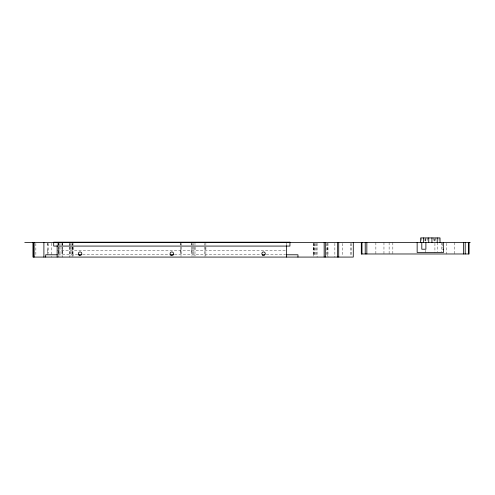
<?xml version="1.0" encoding="UTF-8"?>
<svg xmlns="http://www.w3.org/2000/svg" width="495" height="495" viewBox="0 0 495 495"><rect width="100%" height="100%" fill="white"/><g stroke="black" fill="none" stroke-linecap="round" stroke-linejoin="round"><path stroke-width="0.37" stroke-dasharray="2.48 1.86" d="M47.569 252.221L47.569 249.796M47.569 244.938L47.569 243.119M58.466 252.221L58.466 249.796M58.466 244.938L58.466 243.119M62.135 252.221L62.135 249.796M62.135 244.938L62.135 243.119M73.031 255.859L73.031 254.647M73.031 249.796L73.031 247.364M180.415 252.221L180.415 249.796M180.415 244.938L180.415 243.119M191.311 252.221L191.311 249.796M191.311 244.938L191.311 243.119M194.981 255.859L194.981 254.647M194.981 249.796L194.981 247.364M205.871 255.859L205.871 254.647M205.871 249.796L205.871 247.364M313.261 255.859L313.261 254.647M313.261 249.796L313.261 247.364M327.82 255.859L327.82 254.647M327.82 249.796L327.82 247.364M442.382 243.181L442.382 247.877M57.142 250.439L286.494 250.439M58.014 254.783L77.307 254.783M82.702 254.783L169.117 254.783M174.518 254.783L260.927 254.783M266.329 254.783L285.615 254.783M454.54 242.513L454.54 253.978M446.453 243.274L446.453 253.978M441.293 242.513L441.293 251.683M439.053 237.922L439.053 240.985M437.568 242.513L437.568 251.683M435.705 237.922L435.705 240.985M434.926 238.689L434.87 240.985M434.926 243.28L434.926 252.487M434.752 238.689L434.752 240.985M433.354 237.922L433.354 240.985M427.327 237.922L427.327 240.985M425.923 237.922L425.923 240.985M425.75 250.185L425.75 252.487M424.976 238.689L424.976 240.985M421.622 237.922L421.622 240.985M392.844 242.513L392.844 253.978M389.12 242.513L389.12 253.978M383.959 242.513L383.959 253.978M375.872 242.513L375.872 253.978M351.271 243.422L351.271 256.163M350.417 243.422L350.417 256.163M342.385 243.422L342.385 256.163M334.874 243.28L334.874 257.078M327.993 243.28L327.993 257.078M327.82 243.119L327.82 256.163M326.675 243.422L326.675 256.163M317.097 243.28L317.097 257.078M316.373 243.422L316.373 256.163M315.785 243.422L315.785 256.163M314.405 243.422L314.405 256.163M314.096 243.422L314.096 256.163M313.552 243.422L313.552 256.163M313.261 243.119L313.261 256.163M286.494 242.513L286.494 245.105M205.871 243.119L205.871 245.242M205.871 247.061L205.871 256.163M204.726 243.422L204.726 245.242M204.726 247.061L204.726 256.163M194.981 243.119L194.981 245.242M194.981 247.061L194.981 256.163M193.83 243.422L193.83 245.242M193.83 247.061L193.83 256.163M192.456 243.422L192.456 245.242M192.456 247.061L192.456 256.163M191.311 243.422L191.311 245.242M191.311 247.061L191.311 256.163M181.56 243.422L181.56 245.242M181.56 247.061L181.56 256.163M180.415 243.422L180.415 245.242M180.415 247.061L180.415 256.163M73.031 243.119L73.031 245.242M73.031 247.061L73.031 256.163M72.734 243.422L72.734 245.242M72.734 247.061L72.734 256.163M72.19 243.422L72.19 245.242M72.19 247.061L72.19 256.163M71.88 243.422L71.88 245.242M71.88 247.061L71.88 256.163M70.5 243.422L70.5 245.242M70.5 247.061L70.5 256.163M69.913 243.422L69.913 245.242M69.913 247.061L69.913 256.163M69.189 243.28L69.189 246.343M69.189 247.11L69.189 257.078M62.308 243.28L62.308 246.343M62.308 247.11L62.308 257.078M62.135 243.422L62.135 245.242M62.135 247.061L62.135 256.163M60.99 243.422L60.99 245.242M60.99 247.061L60.99 256.163M59.61 243.422L59.61 245.242M59.61 247.061L59.61 256.163M58.466 243.422L58.466 245.242M58.466 247.061L58.466 256.163M58.292 243.28L58.292 246.343M58.292 247.11L58.292 257.078M57.142 243.163L57.142 245.755M51.412 243.28L51.412 257.078M48.714 243.422L48.714 253.434M47.569 243.422L47.569 255.859M35.869 243.422L35.869 256.163M425.805 240.985L425.805 238.689L425.75 240.985"/><path stroke-width="0.74" d="M24.75 242.513L470.25 242.513M442.815 249.22L443.477 249.22L443.526 252.487L417.149 252.487L417.149 242.513M361.319 253.978L469.093 253.978L469.105 242.513M57.247 254.783L45.67 254.783L45.67 257.078M78.074 254.783L81.161 254.783M169.884 254.783L173.745 254.783M262.468 254.783L264.782 254.783M286.388 254.783L297.959 254.783L297.959 257.078M468.431 242.513L468.431 253.978M465.189 242.513L465.189 253.978M463.568 242.513L463.568 253.978M443.316 242.513L443.316 249.22M440.03 242.513L440.03 237.922L420.645 237.922L420.645 242.513M437.215 237.922L437.215 242.513M431.931 237.922L431.931 242.513M428.744 237.922L428.744 242.513M425.892 242.513L425.892 249.22L421.808 249.22L421.808 242.513M423.46 237.922L423.46 242.513M366.844 242.513L366.844 253.978M365.223 242.513L365.223 253.978M361.981 242.513L361.981 253.978M361.307 242.513L361.307 253.978M353.282 242.513L353.282 257.078L33.004 257.078L33.004 242.513M338.716 242.513L338.716 257.078M337.571 242.513L337.571 257.078M325.302 242.513L325.302 257.078M324.151 242.513L324.151 257.078M286.494 245.576L286.494 257.078M57.142 245.576L57.142 257.078M43.9 242.513L43.9 257.078M34.155 242.513L34.155 257.078M33.32 242.513L33.32 257.078M289.934 242.185L53.701 242.185L53.701 246.077L289.934 246.077L289.934 242.185M79.212 255.123A1.72 1.72 0 0 0 81.793 253.638A1.72 1.72 0 0 0 79.212 252.147A1.72 1.72 0 0 0 79.212 255.123M262.697 255.123A1.72 1.72 0 0 0 265.277 253.638A1.72 1.72 0 0 0 262.697 252.147A1.72 1.72 0 0 0 262.697 255.123M170.954 255.123A1.72 1.72 0 0 0 173.535 253.638A1.72 1.72 0 0 0 170.954 252.147A1.72 1.72 0 0 0 170.954 255.123"/></g></svg>
